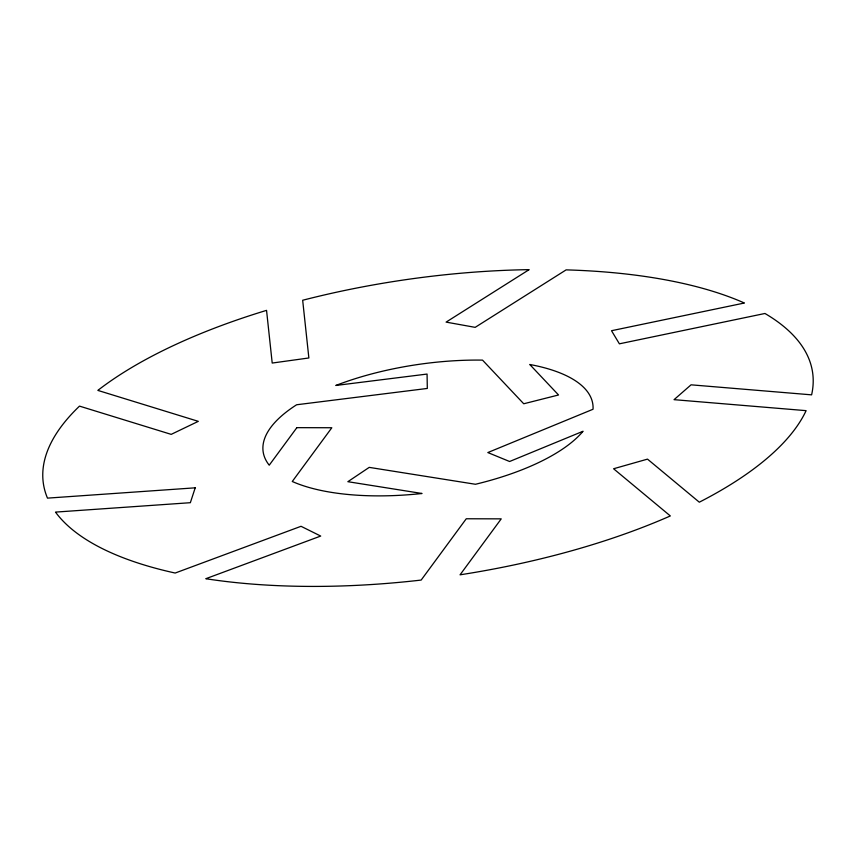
<?xml version="1.0" encoding="UTF-8"?>
<svg xmlns="http://www.w3.org/2000/svg" width="856" height="856" viewBox="0 0 856 856"><rect width="100%" height="100%" fill="white"/><g stroke="black" fill="none" stroke-linecap="round" stroke-linejoin="round"><path stroke-width="1.28" d="M195.211 487.824L190.353 502.697L55.501 512.102A388.603 149.961 -8.2 0 0 175.18 573.038L301.034 526.301L320.69 536.059L205.793 578.72A388.603 149.961 -8.2 0 0 421.163 580.068L466.263 518.768L501.231 518.854L460.057 574.815A388.603 149.961 -8.2 0 0 670.334 515.943L613.581 468.756L647.5 459.126L699.309 502.194A388.603 149.961 -8.2 0 0 806.106 410.655L674.057 399.666L691.06 384.825L811.606 394.851A388.603 149.961 -8.2 0 0 764.954 313.478L619.391 343.823L611.516 330.716L744.399 303.013A388.603 149.961 -8.2 0 0 566.137 269.875L475.166 327.356L446.104 322.113L529.147 269.64A388.603 149.961 -8.2 0 0 302.671 300.253L308.866 357.969L272.208 363.051L266.548 310.364A388.603 149.961 -8.2 0 0 97.841 390.4L198.303 421.345L171.2 434.367L79.501 406.119A388.603 149.961 -8.2 0 0 47.487 498.128L195.211 487.824M296.861 427.658L269.233 465.193A166.546 64.275 -8.2 0 1 296.636 404.76L427.315 388.442L427.069 374.061L335.809 385.468A166.546 64.275 -8.2 0 1 482.517 360.119L523.733 403.775L558.54 394.98L529.768 364.485A166.546 64.275 -8.2 0 1 593.037 409.254L487.834 452.557L509.598 461.502L583.064 431.253A166.546 64.275 -8.2 0 1 475.465 484.271L369.225 467.376L347.868 481.693L422.051 493.495A166.546 64.275 -8.2 0 1 292.27 481.489L331.828 427.743L296.861 427.658"/></g></svg>
